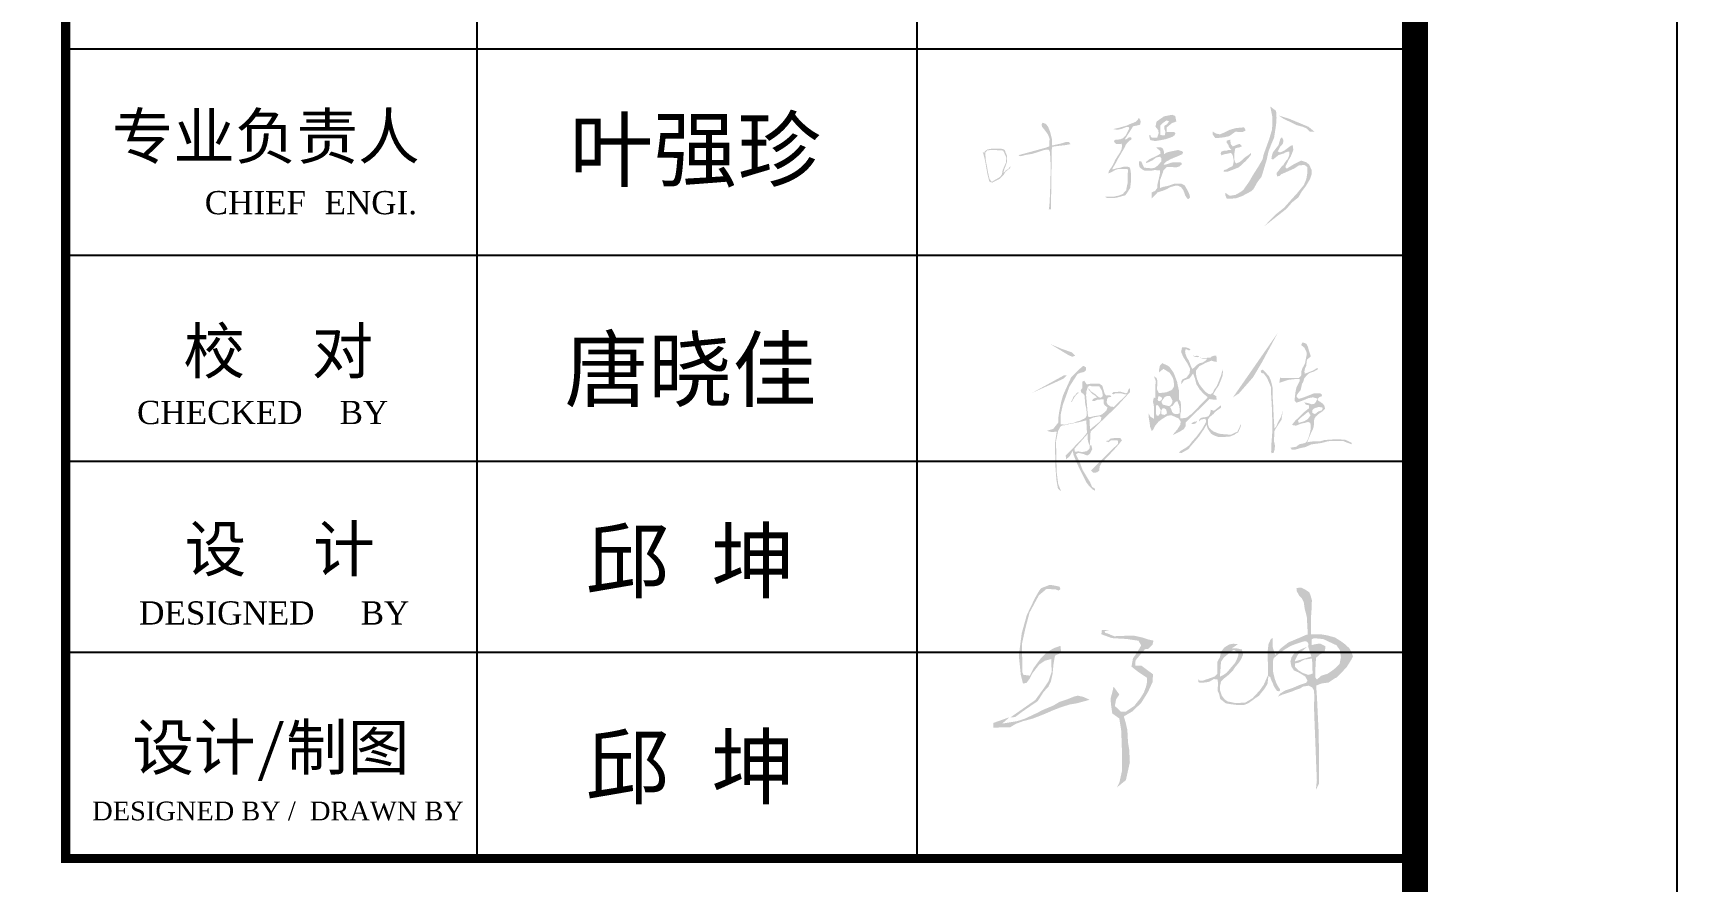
# Model space of a CAD drawing. Extents: x 962303 to 1579583, y -174742 to 224716.
# Drawn here: x 1414024 to 1423433, y -164479 to -159623 of the extents above; entities that cross this region are included whole.
import ezdxf

# ---------------------------------------------------------------- set-up
doc = ezdxf.new("R2010")
doc.units = 0
doc.header["$LTSCALE"] = 1000
doc.header["$MEASUREMENT"] = 0
for name, color, linetype in [('HATCH', 254, 'Continuous'), ('PUB_TEXT', 7, 'Continuous'), ('PUB_TITLE', 4, 'Continuous'), ('外框线', 255, 'Continuous')]:
    doc.layers.add(name, color=color, linetype=linetype)
doc.styles.add('GHF', font='times.ttf')
doc.styles.add('STYLE1', font='simhei.ttf', dxfattribs={"width": 0.8})

# ---------------------------------------------------------------- blocks, each defined once
blk = doc.blocks.new('A$C5F901649')
at = {"layer": 'HATCH'}
h = blk.add_hatch(color=256, dxfattribs=at)
h.paths.add_polyline_path([(421.5, 599.3), (438.2, 603.2), (409.1, 603.3), (407.1, 586.9), (441.2, 574.4), (451.3, 572.1), (501.2, 569.3), (546.7, 562.7), (556.9, 545.1), (541.5, 518), (526.2, 496.8), (520.4, 465.2), (547.4, 443.9), (579.1, 422.8), (579.3, 407.5), (575.3, 389.5), (566.7, 366.8), (553.9, 346.1), (531, 317.2), (508.8, 302.1), (499.5, 295.7), (480.3, 295.5), (458.1, 316.9), (462.4, 341.8), (474.7, 360.2), (453.1, 389.7), (450.3, 377.4), (441.5, 342.9), (444.1, 317.7), (448.2, 288.6), (474.6, 269.8), (482, 223.5), (484.5, 150.1), (485.1, 73.6), (475.4, 30), (466.5, 10.8), (499.5, 37.5), (506.7, 70), (514.4, 104.7), (512, 152.2), (507.4, 179.1), (505, 226.6), (499, 252.6), (491.7, 277.7), (522.7, 295.5), (556.9, 327.9), (582.5, 369.1), (600.7, 408.6), (601, 436.7), (582.9, 450.1), (572.1, 458.1), (558, 468.5), (535.3, 468.9), (535.7, 488.7), (547.5, 502.6), (561.8, 519.4), (571.5, 530.7), (583.5, 532.2), (600, 548.5), (603.2, 563.1), (583.1, 567.5), (561.2, 574.7), (532, 581.2), (495.6, 581.1), (455.2, 579.5), (431.6, 589.4), (422.3, 592.4), (418.9, 596.9)])
h.paths.add_polyline_path([(33.5, 250.4), (61.2, 274.6), (0, 252.7), (0.9, 234.7), (22, 235.8), (62.4, 235.9), (85.2, 249.6), (110, 258.9), (149.9, 269.7), (188.8, 284.8), (224.9, 300.4), (254, 311.7), (289, 322.7), (314.7, 326.9), (352.5, 337.2), (362.9, 340.1), (339.7, 350.9), (318.1, 355.7), (303.5, 352), (281.7, 343.1), (248.6, 331.7), (226.9, 318.7), (189.9, 303.3), (159.9, 288.2), (135.7, 276.8), (117, 268.2), (89.4, 259.5)])
h.paths.add_polyline_path([(245.9, 751.5), (235.5, 756), (200.5, 757.7), (171.9, 733.6), (157.6, 707.4), (136.6, 668.2), (121.6, 611.7), (107.7, 548.9), (108.9, 504.7), (109.9, 443.4), (113.9, 434), (137.7, 431.1), (152.8, 460.7), (180.8, 498.5), (202.5, 519.3), (227.8, 534.4), (253.1, 543.4), (255.8, 517.2), (232.6, 506.5), (227.3, 477.1), (223.2, 436.5), (217.3, 409.8), (208, 389.9), (190.2, 370.6), (167.8, 335.4), (108.7, 294.8), (82.3, 275), (65, 274), (107, 303.4), (158.1, 339.1), (190.5, 383.7), (208.1, 410.1), (219.7, 444.7), (218.8, 493.8), (194.9, 487.4), (173, 472.7), (159.4, 455.2), (146.5, 438.7), (138, 420.8), (125.5, 404), (112.1, 401.1), (103.8, 434.2), (96.3, 506.3), (107.3, 591), (126.3, 659.1), (156.9, 722.9), (172.5, 750.1), (180.3, 760.5), (201.9, 768.8), (213.3, 773.2), (231.4, 770.3), (250.2, 766.1), (253, 756.4)])
h = blk.add_hatch(color=256, dxfattribs=at)
h.paths.add_polyline_path([(1186.4, 493.5), (1199.1, 496), (1200.6, 488.6), (1201.2, 471.4), (1202.4, 439.2), (1194.9, 436.3), (1185.8, 433.9), (1165, 441.4), (1148.2, 451.8), (1136, 464.5), (1136, 476.7), (1152, 480.9), (1161.7, 486.3), (1172.1, 492)], flags=16)
h.paths.add_polyline_path([(1043.9, 566.7), (1051.7, 573.4), (1052.1, 557.1), (1052.1, 539.2), (1058.7, 517.7), (1061.5, 509), (1081.8, 533.3), (1111.5, 556.3), (1157.6, 575.7), (1175.5, 583.8), (1184.4, 586.1), (1180.5, 653.5), (1173.1, 680.9), (1169.1, 707.6), (1161.7, 723), (1151, 733.7), (1143, 749.1), (1141.7, 761.1), (1159.1, 763), (1173.8, 755.7), (1190.5, 744.4), (1194.5, 733.7), (1199.8, 715), (1199.2, 701), (1198.5, 680.3), (1196.5, 653.5), (1196.5, 626.8), (1196.5, 611.5), (1196.5, 592.7), (1196.5, 586.1), (1213.2, 586.1), (1234.6, 586.7), (1258, 582.7), (1286.7, 574.7), (1308.1, 561.4), (1326.2, 548), (1340.9, 534), (1350.3, 516.6), (1354.3, 502.6), (1344.2, 484.5), (1331.5, 464.5), (1311.5, 442.4), (1292.8, 423.7), (1287.4, 421.7), (1262, 405), (1236.6, 401.7), (1215.9, 393.7), (1219.1, 344.3), (1225.7, 206.6), (1226.6, 23.8), (1214.6, 0), (1218.4, 37.3), (1216.1, 89.9), (1213.1, 169.2), (1208.5, 286.5), (1207.7, 320.9), (1209.2, 353.7), (1207, 376.5), (1200.9, 386.4), (1187.9, 393.3), (1173.4, 391), (1165.6, 389.8), (1156.6, 383.4), (1138.3, 377.3), (1126.9, 371.9), (1089.5, 359.8), (1071.9, 352.1), (1080.3, 363.6), (1098.6, 375), (1127.6, 384.9), (1150.5, 394.8), (1178, 404), (1183.3, 412.3), (1174.2, 428.4), (1158.9, 437.5), (1149.4, 443), (1132, 450.9), (1122.9, 464.4), (1118.9, 483.8), (1122.5, 498.8), (1129.2, 509.9), (1139.9, 521), (1151, 526.2), (1162.9, 532.1), (1172.8, 536.1), (1182.7, 540), (1187.1, 546.7), (1185.1, 554.7), (1179.2, 559.8), (1168.9, 559.8), (1150.6, 554.3), (1136.8, 549.5), (1118.9, 542.4), (1098.3, 530.1), (1084.5, 520.6), (1075, 513.1), (1067.8, 507.2), (1062.4, 502.6), (1058.9, 499.7), (1054.8, 494.5), (1052.8, 480.2), (1052.8, 468.4), (1053.2, 448.2), (1055.2, 438.3), (1059.9, 419.3), (1065.1, 405), (1071.8, 392), (1075.4, 385.6), (1078.5, 382.9), (1080.1, 375.3), (1077.7, 372.6), (1073.8, 372.6), (1068.6, 373), (1064.3, 379.3), (1056.8, 390.8), (1052.4, 402.3), (1045.3, 417.7), (1043.3, 425.2), (1039.3, 427.6), (1035.9, 429.6), (1033.4, 406.2), (1032.8, 400.6), (1026.7, 390.4), (1024.3, 386.4), (1020.4, 380), (1009.2, 366.6), (1000.9, 355.5), (985.9, 345.7), (964.1, 329.4), (953.8, 324.3), (943.1, 320.3), (922.9, 319.9), (908.2, 321.9), (891.6, 323.9), (875.7, 326.7), (866.6, 333.8), (854.5, 343.3), (850.8, 360.7), (844.8, 373.8), (845.6, 389.2), (845.6, 400.3), (845.6, 408.2), (844.4, 416.5), (830.6, 418.1), (820.7, 412.5), (813.1, 408.2), (801.9, 405.8), (796.7, 405.3), (781.1, 405), (776.8, 405), (772.2, 407), (771.6, 414.8), (773.4, 418.5), (774.8, 413.9), (777.7, 412.2), (782.9, 411.9), (790.6, 412.5), (799, 415.9), (805.9, 417.6), (816.3, 421.7), (826.3, 425.1), (833.8, 428), (843.9, 438.1), (843.9, 460.5), (843.9, 483.5), (853.5, 500.6), (857.3, 520.7), (869.9, 537), (889.2, 548.9), (902.6, 551.1), (921.2, 550.4), (912.3, 543), (897.4, 534), (916, 534), (936.1, 529.6), (940.5, 514), (940.5, 508.8), (932.3, 491.7), (929.4, 486.5), (920.5, 474.6), (909.3, 461.2), (901.9, 449.3), (888.5, 436), (869.9, 421.1), (858, 410), (853.5, 391.4), (854.3, 374.3), (861, 355), (872.1, 340.9), (881.8, 334.2), (910, 328.2), (948, 329), (976.2, 346.1), (1003.7, 375.8), (1018.6, 397.3), (1034.2, 432.3), (1034.2, 459), (1034.2, 477.6), (1032.7, 504.3), (1033.5, 526.6), (1036.4, 549.6)])
h.paths.add_polyline_path([(1215.3, 498.9), (1222.9, 504.7), (1230, 511.4), (1245.6, 518.1), (1248.5, 524.9), (1249.8, 532), (1249.8, 542.1), (1232.9, 550.9), (1223.7, 551.3), (1209.4, 548.8), (1199, 546.3), (1198.5, 568), (1208.3, 572.1), (1242.5, 568.8), (1272.5, 554.7), (1292.2, 545.5), (1304.9, 527.5), (1309, 501), (1303.8, 474.9), (1288.7, 459.9), (1274.9, 448.9), (1259.2, 438.5), (1234.4, 430.4), (1218.6, 416.2), (1212.7, 424.7), (1212.9, 456.9)], flags=16)
h.paths.add_polyline_path([(853.3, 427), (854.6, 441.7), (857.6, 483.1), (868.4, 499.2), (882.5, 511), (890.7, 519.2), (902.9, 527.1), (906.2, 528.4), (922.9, 518.6), (922.9, 508.4), (917, 492), (909.5, 477.9), (898.6, 465.4), (879.2, 442.4), (868.1, 434.5)], flags=16)
edge = h.paths.add_edge_path(flags=16)
edge.add_line((1136, 484.8), (1197.7, 503))
edge.add_line((1197.7, 503), (1184.9, 543.4))
edge.add_line((1136, 488.8), (1136, 484.8))
edge.add_line((1145.3, 507.3), (1136, 488.8))
edge.add_line((1152.8, 517.1), (1145.3, 507.3))
edge.add_line((1166.1, 526.4), (1152.8, 517.1))
edge.add_line((1182, 539.7), (1166.1, 526.4))

msp = doc.modelspace()

# ---------------------------------------------------------------- hatches: boundary and pattern name
at = {"layer": 'HATCH'}
h = msp.add_hatch(color=256, dxfattribs=at)
h.paths.add_polyline_path([(1420218.8, -160175.5), (1420222.6, -160176.2), (1420240, -160175.7), (1420256.4, -160171.5), (1420277.7, -160163.1), (1420286.8, -160160.5), (1420294.3, -160160.5), (1420298.1, -160169.9), (1420291.3, -160183.6), (1420286, -160193.6), (1420277.5, -160211.1), (1420269.6, -160219), (1420260.1, -160226.4), (1420247.4, -160231.7), (1420235.2, -160233.2), (1420214.6, -160235.3), (1420210.9, -160246.4), (1420224.1, -160259.6), (1420255.3, -160257.5), (1420256.2, -160270.8), (1420254.8, -160287.6), (1420244.8, -160308.2), (1420232.1, -160327.2), (1420217.8, -160349.9), (1420207.8, -160372.6), (1420195.1, -160393.8), (1420181.9, -160411.7), (1420178.2, -160427.6), (1420198.2, -160419.1), (1420218.3, -160407), (1420233.1, -160402.7), (1420265.9, -160402.7), (1420272.8, -160402.2), (1420287, -160402.2), (1420291.6, -160409.1), (1420289.6, -160427.1), (1420289.6, -160462.3), (1420289.6, -160479.5), (1420284.9, -160498.8), (1420280.3, -160524.7), (1420260.3, -160545.3), (1420240.4, -160553.3), (1420209.8, -160560.6), (1420188.5, -160560.6), (1420159.9, -160560.6), (1420171.9, -160568.6), (1420197.1, -160568.6), (1420223.7, -160566.6), (1420274.9, -160552.6), (1420286.2, -160538), (1420294.2, -160525.4), (1420303.5, -160510.8), (1420307.5, -160476.9), (1420307.5, -160427.1), (1420306.2, -160413.8), (1420303.5, -160399.8), (1420298.9, -160390.5), (1420276.9, -160387.9), (1420267, -160388.5), (1420244.4, -160395.2), (1420226.4, -160397.8), (1420214.4, -160401.8), (1420199.8, -160404.5), (1420206.5, -160391.8), (1420217.1, -160374.6), (1420233.7, -160343.3), (1420262.3, -160294.8), (1420271.6, -160278.2), (1420279.6, -160260.9), (1420285.6, -160254.3), (1420299.5, -160239.7), (1420308.2, -160235), (1420311.5, -160229.1), (1420308.2, -160219.8), (1420296.2, -160219.8), (1420289.6, -160226.4), (1420276.9, -160233.7), (1420274.2, -160229.1), (1420291.7, -160202.7), (1420312.8, -160169.6), (1420319.8, -160157.3), (1420341.3, -160153), (1420356.9, -160149.2), (1420361.2, -160146), (1420363.4, -160130.4), (1420360.1, -160118.6), (1420352.6, -160109.5), (1420347.2, -160120.2), (1420333.8, -160132), (1420324.1, -160136.3), (1420306.4, -160142.8), (1420287.6, -160151.9), (1420263.4, -160158.9), (1420240.5, -160165.5), (1420207.7, -160173.2), (1420208.8, -160173.7), (1420210.2, -160174), (1420211.5, -160174.4), (1420214.6, -160175), (1420215.6, -160175)])
h.paths.add_polyline_path([(1419665.1, -160322.9), (1419669.1, -160321.3), (1419760.5, -160296.3), (1419819.4, -160280.1), (1419841.1, -160272.1), (1419841.1, -160254.2), (1419842, -160229.1), (1419834.9, -160209.4), (1419828.6, -160197.8), (1419816.9, -160182.6), (1419807.8, -160170.6), (1419799, -160160.2), (1419796.3, -160145.9), (1419802.6, -160136.9), (1419821.4, -160144.1), (1419833.1, -160159.3), (1419844.7, -160187.1), (1419849.2, -160205), (1419855.3, -160229.4), (1419855.3, -160259.6), (1419855.5, -160267.6), (1419891.3, -160259.6), (1419912.2, -160254.9), (1419932.5, -160247.9), (1419954, -160247.9), (1419961.2, -160259.6), (1419935.2, -160264.9), (1419885.9, -160270.3), (1419857.3, -160274.8), (1419854.6, -160292.7), (1419850.1, -160632.8), (1419837.5, -160632.8), (1419841.1, -160611.4), (1419845.1, -160534.4), (1419846.9, -160457.9), (1419849.2, -160390.1), (1419846.3, -160342.9), (1419845.4, -160323.9), (1419843.3, -160301.3), (1419837.5, -160292.1), (1419825.2, -160290.7), (1419808.9, -160293.6), (1419794.1, -160298.6), (1419769.2, -160307.2), (1419739.8, -160315.9), (1419707, -160321), (1419677.8, -160328.5), (1419668.9, -160326.7), (1419665.6, -160324.1)])
h.paths.add_polyline_path([(1421156.9, -160248.8), (1421162.5, -160230), (1421172, -160219.6), (1421179.5, -160235.6), (1421178.6, -160255.4), (1421160.7, -160276.1), (1421147.5, -160301.5), (1421161.6, -160307.2), (1421186.1, -160295.9), (1421221.9, -160269.5), (1421233.2, -160264.8), (1421237, -160292.1), (1421230.4, -160310.9), (1421222.9, -160328.8), (1421207.8, -160354.3), (1421190.8, -160391), (1421200.2, -160399.5), (1421237.9, -160375.9), (1421282.2, -160353.3), (1421312.4, -160363.7), (1421328.4, -160377.8), (1421341.6, -160407.9), (1421341.6, -160433.4), (1421332.2, -160460.7), (1421307.7, -160501.2), (1421285.1, -160531.3), (1421265.3, -160565.2), (1421230.4, -160592.5), (1421196.5, -160631.1), (1421156.9, -160662.2), (1421125.6, -160686.8), (1421068.3, -160731.9), (1421132.4, -160665), (1421183.3, -160624.5), (1421230.4, -160571.8), (1421258.7, -160540.7), (1421297.3, -160493.6), (1421311.4, -160459.7), (1421317.1, -160424.9), (1421316.2, -160390), (1421301.1, -160378.7), (1421268.1, -160381.6), (1421243.6, -160398.5), (1421226.6, -160406.1), (1421184.2, -160424.9), (1421166.1, -160432.9), (1421159.7, -160440.9), (1421144.6, -160444.7), (1421141.4, -160431.6), (1421141.4, -160424.9), (1421154.1, -160408.9), (1421168.2, -160390), (1421180.4, -160378.7), (1421189.9, -160362.7), (1421205.9, -160343), (1421213.4, -160323.2), (1421213.4, -160303.4), (1421203.1, -160303.4), (1421190.8, -160307.2), (1421185.2, -160311.9), (1421152.2, -160322.2), (1421131.4, -160339.2), (1421120.9, -160347.8), (1421111.6, -160344.8), (1421114.5, -160324.1), (1421121.1, -160305.3), (1421138, -160283.6), (1421151.4, -160266.6)])
h.paths.add_polyline_path([(1421182.5, -160115.5), (1421153.6, -160095.9), (1421180.2, -160104), (1421213, -160114), (1421261.1, -160134), (1421324.1, -160160.3), (1421358.2, -160188.3), (1421331.6, -160188.3), (1421313.1, -160169.8), (1421292.3, -160160.6), (1421254.1, -160150.2), (1421225.2, -160135.2)])
h.paths.add_polyline_path([(1421138.5, -160069.3), (1421105, -160043.9), (1421117.7, -160106.3), (1421117.7, -160142.1), (1421114.3, -160179.1), (1421098.1, -160233.4), (1421084.2, -160271.5), (1421067.4, -160317.8), (1421061.1, -160346.6), (1421036.8, -160388.2), (1421004.4, -160439), (1420984.8, -160473.6), (1420951.3, -160521), (1420935.1, -160533.7), (1420906.2, -160549.9), (1420872.7, -160555.6), (1420847.2, -160537.2), (1420847.2, -160551), (1420856.5, -160571.8), (1420878.4, -160571.8), (1420909.7, -160569.5), (1420944.3, -160556.8), (1420996.4, -160529.1), (1421007.9, -160518.7), (1421032.2, -160475.9), (1421055.3, -160445.9), (1421085.4, -160346.6), (1421094.6, -160302.7), (1421112, -160257.6), (1421127, -160223), (1421133.9, -160177.9), (1421138.5, -160146.7), (1421140.9, -160109.8)])
h.paths.add_polyline_path([(1420881.6, -160292.2), (1420868.3, -160275.9), (1420865.2, -160263.6), (1420855, -160251.4), (1420855, -160240.1), (1420875.5, -160234), (1420879.5, -160259.5), (1420889.8, -160272.8), (1420910.2, -160264.6), (1420930.6, -160257.5), (1420942.9, -160271.8), (1420928.6, -160277.9), (1420913.3, -160281), (1420904.1, -160285), (1420900, -160310.6), (1420899, -160345.3), (1420903, -160361.6), (1420909.2, -160368.8), (1420913.3, -160368.8), (1420931.7, -160361.6), (1420955.2, -160339.2), (1420985.8, -160317.7), (1420994, -160310.6), (1420994, -160321.8), (1420982.7, -160336.1), (1420964.4, -160356.5), (1420937.8, -160381), (1420925.5, -160392.4), (1420903, -160401.4), (1420862.2, -160416.8), (1420853, -160416.8), (1420837.7, -160416.8), (1420840.7, -160407.6), (1420856, -160403.5), (1420870.4, -160394.3), (1420888.7, -160386.1), (1420893.9, -160372.9), (1420895.9, -160352.4), (1420889.8, -160322.8), (1420880.6, -160309.6), (1420867.3, -160312.6), (1420859.3, -160314.5), (1420840.7, -160317.7), (1420825.4, -160323.8), (1420820.9, -160312.6), (1420825.4, -160302.4), (1420840.7, -160297.3), (1420854, -160297.3), (1420867.3, -160292.2)])
h.paths.add_polyline_path([(1420884.7, -160203.4), (1420870.4, -160213.6), (1420838.7, -160220.7), (1420800.9, -160224.8), (1420790.6, -160224.8), (1420776.3, -160205.4), (1420775.3, -160187), (1420794.7, -160199.3), (1420817.2, -160203.4), (1420846.8, -160191.1), (1420872.4, -160177.8), (1420908.2, -160167.6), (1420955.2, -160163.5), (1420964.4, -160180.9), (1420946.2, -160190.5), (1420928.6, -160190.5), (1420906.1, -160188)])
h.paths.add_polyline_path([(1420393, -160362.2), (1420396.8, -160368.1), (1420431.1, -160352.4), (1420452.9, -160335.5), (1420474.6, -160331.5), (1420481.1, -160340.3), (1420481.1, -160358.8), (1420461.7, -160382.1), (1420443.2, -160395), (1420425.5, -160398.2), (1420382.8, -160394.2), (1420374, -160374.9), (1420366.7, -160358), (1420353, -160358), (1420353, -160373.3), (1420357.9, -160392.6), (1420373.2, -160404.7), (1420386.9, -160411.9), (1420423.1, -160411.9), (1420444, -160407.9), (1420473.8, -160410.3), (1420473.8, -160426.4), (1420472.2, -160436.1), (1420468.2, -160453), (1420458.5, -160494), (1420458.5, -160510.1), (1420446.4, -160527), (1420426.3, -160536.6), (1420426.3, -160554.3), (1420426.3, -160570.4), (1420442.4, -160555.1), (1420460.1, -160535.8), (1420488.3, -160527), (1420512.5, -160517.3), (1420533.4, -160505.3), (1420561.6, -160498), (1420577.7, -160498), (1420593.8, -160505.3), (1420608.3, -160524.6), (1420617.1, -160550.3), (1420623.6, -160562.4), (1420634.1, -160575.2), (1420645.1, -160566.3), (1420644.5, -160553.5), (1420637.3, -160535.8), (1420627.6, -160517.3), (1420619.6, -160502), (1420613.1, -160494.8), (1420595.4, -160485.9), (1420576.1, -160485.9), (1420555.9, -160485.9), (1420522.1, -160498), (1420490.7, -160504.4), (1420474.6, -160510.9), (1420474.6, -160486.7), (1420474.6, -160465), (1420489.1, -160425.6), (1420494.8, -160407.9), (1420512.5, -160391), (1420526.2, -160390.2), (1420557.6, -160391.8), (1420570.4, -160391.8), (1420585.7, -160387), (1420598.6, -160374.9), (1420598.6, -160367.7), (1420588.2, -160362.8), (1420575.3, -160362.8), (1420557.6, -160362.8), (1420536.6, -160366.1), (1420518.1, -160373.3), (1420498.8, -160378.1), (1420494.8, -160374.1), (1420510.1, -160359.6), (1420535.8, -160345.1), (1420580.9, -160326.6), (1420601.8, -160317), (1420606.7, -160306.5), (1420600.2, -160300.1), (1420579.3, -160293.6), (1420576.1, -160293.6), (1420530.2, -160302.5), (1420509.3, -160308.9), (1420497.2, -160317), (1420497.2, -160303.3), (1420491.5, -160287.2), (1420481.9, -160278.4), (1420467.4, -160277.5), (1420451.3, -160277.5), (1420465.8, -160290.4), (1420475.1, -160298.7), (1420477, -160313.8), (1420465.8, -160321), (1420441.6, -160333.1), (1420415, -160345.1), (1420397.3, -160358.8)])
h.paths.add_polyline_path([(1420525.4, -160128.9), (1420511.3, -160123.9), (1420488, -160140.1), (1420476.7, -160152.1), (1420476.7, -160166.2), (1420476.7, -160187.4), (1420476.7, -160206.4), (1420489.4, -160209.9), (1420501.4, -160209.2), (1420505.7, -160188.1), (1420499.3, -160174), (1420499.3, -160154.9), (1420515.5, -160144.4)], flags=16)
h.paths.add_polyline_path([(1420447.8, -160223.3), (1420457.8, -160222.1), (1420466.6, -160195.8), (1420463.3, -160178.2), (1420447.9, -160159.5), (1420454.5, -160129.9), (1420497.4, -160100.3), (1420543.5, -160091.5), (1420561.1, -160098.1), (1420567.7, -160129.9), (1420541.3, -160139.8), (1420512.7, -160163.9), (1420512.7, -160189.2), (1420554.5, -160189.2), (1420562.2, -160198), (1420556.7, -160208.9), (1420545.7, -160217.7), (1420502.9, -160232), (1420467.7, -160238.6), (1420445.7, -160241.9), (1420418.3, -160236.4), (1420412.8, -160216.6), (1420412.8, -160207.8), (1420421, -160208.5), (1420421, -160217), (1420428.7, -160223.3)])
h.paths.add_polyline_path([(1419459.1, -160303.6), (1419462.8, -160313.4), (1419470.8, -160344.7), (1419475.4, -160367.4), (1419479.9, -160394.1), (1419486.5, -160430.9), (1419497.1, -160473.2), (1419503.6, -160476.7), (1419514.7, -160479.7), (1419557.1, -160457.6), (1419579.8, -160434.9), (1419588.9, -160418.8), (1419613.6, -160399.1), (1419621.6, -160386.5), (1419611.3, -160393.8), (1419606.7, -160401), (1419591.2, -160410.4), (1419586, -160417.2), (1419577.6, -160423.3), (1419582.8, -160403.9), (1419591.8, -160380.9), (1419597.7, -160363.4), (1419599.3, -160346.9), (1419598, -160324.5), (1419589.6, -160305.1), (1419586.6, -160295.1), (1419576.6, -160287.6), (1419560.1, -160285.4), (1419535.1, -160285.4), (1419516, -160285), (1419486.8, -160289.6), (1419471.9, -160299.9), (1419469.9, -160306.9), (1419468.2, -160308.6), (1419463.2, -160306.9)])
h.paths.add_polyline_path([(1419485.5, -160295.3), (1419473.7, -160309), (1419477.7, -160357), (1419484.5, -160390.2), (1419490.4, -160423.5), (1419498.2, -160457.8), (1419511, -160475.4), (1419558, -160448), (1419569.7, -160432.3), (1419573.7, -160407.9), (1419593.2, -160363.8), (1419594.2, -160335.4), (1419576.6, -160296.3), (1419512.9, -160292.4)], flags=16)
h = msp.add_hatch(color=256, dxfattribs=at)
h.paths.add_polyline_path([(1421406, -161768.6), (1421384.9, -161763.9), (1421359, -161770.9), (1421345.7, -161782.7), (1421345.7, -161798.3), (1421361.3, -161805.4), (1421380.9, -161789.7), (1421400.5, -161783.5)], flags=16)
h.paths.add_polyline_path([(1421335.5, -161812.4), (1421322.9, -161791.3), (1421276.7, -161828.9), (1421264.2, -161842.2), (1421268.1, -161855.5), (1421299.4, -161846.1), (1421319, -161834.4)], flags=16)
h.paths.add_polyline_path([(1421268.9, -161599.1), (1421219.9, -161598.4), (1421161.1, -161597.5), (1421156.9, -161626.5), (1421185.1, -161616.6), (1421209.1, -161609.1), (1421244.7, -161605), (1421272.9, -161603.3), (1421273.6, -161615), (1421255.5, -161650.5), (1421248.9, -161680.3), (1421243.9, -161729.1), (1421254.7, -161739.9), (1421288.6, -161728.3), (1421325.1, -161713.4), (1421349.9, -161709.3), (1421374, -161715.9), (1421370.8, -161727.3), (1421359, -161745.7), (1421342.5, -161749), (1421322.6, -161742.4), (1421300.2, -161738.2), (1421309.3, -161751.5), (1421325.9, -161754.8), (1421325.9, -161772.2), (1421301.9, -161791.2), (1421276.2, -161816.9), (1421248.9, -161841.7), (1421229, -161867.4), (1421251.4, -161871.5), (1421283.7, -161859.1), (1421301.9, -161855.8), (1421320.9, -161850), (1421335, -161856.6), (1421336.5, -161891), (1421329.8, -161921), (1421322.3, -161945.2), (1421313.9, -161961.9), (1421305.5, -161970.3), (1421270.5, -161978.6), (1421253.8, -161992), (1421220.3, -161997.8), (1421228.7, -162009.5), (1421251.2, -162007.8), (1421272.1, -162001.2), (1421307.2, -161993.7), (1421339.8, -161978.6), (1421395.8, -161971.1), (1421436.7, -161960.3), (1421467.6, -161959.4), (1421524.4, -161959.4), (1421533.6, -161964.4), (1421570.4, -161977.8), (1421570.4, -161969.3), (1421550.7, -161959.6), (1421533, -161951.6), (1421486.3, -161949.4), (1421453.5, -161951), (1421415.9, -161953.7), (1421390.7, -161960.7), (1421356.4, -161961.8), (1421338.6, -161962.3), (1421316.1, -161967.1), (1421323.6, -161948.9), (1421339.1, -161911.4), (1421348.9, -161892.6), (1421353.7, -161876.5), (1421355.8, -161852.4), (1421356.4, -161835.2), (1421364.4, -161820.2), (1421387, -161800.3), (1421405.8, -161788.5), (1421419.2, -161774.6), (1421414.3, -161755.8), (1421405.2, -161745.1), (1421392.3, -161736), (1421378.9, -161727.4), (1421375.7, -161721.5), (1421379.8, -161713.4), (1421385.6, -161707.6), (1421398.1, -161704.3), (1421400.6, -161701), (1421399.2, -161690.8), (1421389.2, -161685.8), (1421357.7, -161685.5), (1421335.6, -161694.1), (1421318.8, -161701), (1421305.8, -161705.7), (1421288.1, -161712.6), (1421275.1, -161715.9), (1421265.4, -161716.4), (1421256.8, -161707.6), (1421256.8, -161697.7), (1421263.8, -161686.1), (1421279.1, -161667.4), (1421286.7, -161633), (1421293.3, -161621.5), (1421298.9, -161602.1), (1421314.5, -161582.3), (1421328.7, -161570.3), (1421352.1, -161562.7), (1421368.5, -161554), (1421376.9, -161549.5), (1421376.9, -161539.8), (1421364.7, -161546.3), (1421352.7, -161554.5), (1421335.2, -161561.6), (1421323.2, -161566.5), (1421303, -161573.6), (1421300.3, -161561), (1421304.7, -161541.4), (1421310.7, -161530), (1421314.9, -161493.4), (1421331.4, -161479.7), (1421337.4, -161474.7), (1421332.8, -161460.5), (1421325.9, -161439.9), (1421319.8, -161417.9), (1421312.2, -161402.8), (1421297.1, -161396.6), (1421287.5, -161396.6), (1421282, -161410.4), (1421299.8, -161424.1), (1421307.4, -161439.2), (1421314.3, -161455), (1421312.9, -161467.3), (1421308.8, -161489.3), (1421304, -161514), (1421297.8, -161527.7), (1421289.5, -161540.8), (1421282, -161564.1), (1421282, -161582), (1421279.9, -161588.1)])
h.paths.add_polyline_path([(1421049.1, -161556.8), (1421062.8, -161550.1), (1421083.3, -161572.5), (1421097.8, -161588.7), (1421109.8, -161616.9), (1421119.2, -161656.9), (1421119.2, -161712.4), (1421122.6, -161765.3), (1421124.3, -161819), (1421126.9, -161851.4), (1421128.6, -161888.1), (1421139.7, -161875.3), (1421150.7, -161848.8), (1421167.8, -161819), (1421177.2, -161780.6), (1421169.5, -161837.3), (1421150.7, -161866), (1421143.8, -161876.7), (1421136.8, -161887.1), (1421128.8, -161902.3), (1421127.2, -161939.8), (1421127.2, -161964), (1421131.9, -161985), (1421130.3, -162008.4), (1421124.1, -162027.1), (1421113.1, -162029.5), (1421110, -162020.9), (1421111.6, -161995.1), (1421111.6, -161975.7), (1421117, -161903.1), (1421115.5, -161790), (1421110, -161694.1), (1421110, -161654.3), (1421099.1, -161627), (1421087.4, -161599.7), (1421076.5, -161584.9), (1421067.9, -161573.2), (1421054.6, -161569.3)])
h.paths.add_polyline_path([(1421058.9, -161506.3), (1421147.9, -161340.3), (1420891.5, -161709.4), (1420926, -161686.8), (1421007.1, -161593.9)])
h.paths.add_polyline_path([(1420706.6, -161838), (1420700.4, -161843.4), (1420696.3, -161847.7), (1420697.3, -161839.3), (1420704.7, -161829.4), (1420713.2, -161825.4), (1420733.5, -161822.9), (1420751.3, -161817.5), (1420760.2, -161803.1), (1420762.7, -161793.7), (1420764.7, -161780.4), (1420783, -161786.3), (1420822.1, -161755.2), (1420824.1, -161768), (1420802.3, -161782.9), (1420786.9, -161795.2), (1420781.5, -161803.1), (1420757.7, -161822.9), (1420747.8, -161836.8), (1420747.8, -161863.5), (1420755.7, -161884.3), (1420778, -161903.6), (1420809.2, -161916.4), (1420827.5, -161919.4), (1420879, -161923.4), (1420902.8, -161912), (1420917.2, -161905.6), (1420930.5, -161876.9), (1420937, -161863.5), (1420937.9, -161856.6), (1420937.9, -161869.4), (1420934, -161882.3), (1420924.4, -161902.9), (1420921.8, -161909.9), (1420910.1, -161915.6), (1420898.6, -161923.9), (1420886.5, -161928.3), (1420877.9, -161933.1), (1420855.3, -161934.7), (1420836.3, -161937.2), (1420821.3, -161937.2), (1420808.9, -161936.6), (1420793, -161931.2), (1420788.4, -161929.6), (1420775.8, -161923.6), (1420767.9, -161918.1), (1420761.5, -161910.5), (1420753.9, -161899.7), (1420747.8, -161890.5), (1420740.2, -161866.3), (1420724.3, -161893.4), (1420697.9, -161932.4), (1420680.6, -161953.1), (1420665.6, -161971), (1420650.9, -161987.3), (1420636.9, -162005.8), (1420596, -162028.7), (1420581.4, -162024.8), (1420594.3, -162014.2), (1420620.6, -161999), (1420641.4, -161983.4), (1420657, -161962.7), (1420683.9, -161932.4), (1420714.2, -161892.1), (1420729.3, -161865.8), (1420736.6, -161851.8), (1420736.6, -161840.1), (1420732.7, -161831.7), (1420709.5, -161836.2)])
h.paths.add_polyline_path([(1420687.2, -161846.5), (1420666, -161849.9), (1420650.7, -161862.7), (1420666, -161862.7), (1420677.9, -161858.4)], flags=17)
h.paths.add_polyline_path([(1420675.6, -161472.3), (1420662, -161470.8), (1420673.2, -161476.6), (1420689.1, -161479.6), (1420699.9, -161476.9), (1420687.5, -161471.1)], flags=17)
h.paths.add_polyline_path([(1420546.8, -161757.1), (1420530.8, -161765), (1420537.2, -161773), (1420543.1, -161792.2), (1420552.6, -161801.7), (1420559.6, -161804.4), (1420573.9, -161804.9), (1420586.2, -161800.2), (1420586.2, -161777.8), (1420585.1, -161764), (1420580.9, -161750.7), (1420576.1, -161737.4), (1420572.3, -161730.5), (1420561.4, -161736.4)], flags=16)
h.paths.add_polyline_path([(1420514, -161800.8), (1420509.2, -161778.7), (1420499.5, -161772.7), (1420487.7, -161772.7), (1420481.4, -161785.1), (1420480.8, -161795.3), (1420480.8, -161802.9), (1420483.5, -161806.5), (1420499.8, -161810.1)], flags=16)
h.paths.add_polyline_path([(1420477.9, -161780.1), (1420463.8, -161756.1), (1420454.4, -161751.4), (1420450.3, -161763.1), (1420450.3, -161780.1), (1420450.3, -161797.7), (1420455, -161814.1), (1420465, -161814.1), (1420475.5, -161801.8)], flags=16)
h.paths.add_polyline_path([(1420483.1, -161738.1), (1420483.4, -161731.2), (1420487.9, -161725.9), (1420490.6, -161721.4), (1420494.4, -161716.3), (1420500.1, -161708.5), (1420510.3, -161702.8), (1420519, -161701), (1420530.4, -161701), (1420537.6, -161712.1), (1420546, -161728.3), (1420543.6, -161740.8), (1420537.3, -161752.5), (1420526.8, -161760), (1420490.6, -161751)], flags=16)
h.paths.add_polyline_path([(1420484, -161724.4), (1420485.2, -161711.2), (1420472.6, -161703.7), (1420464.5, -161704.3), (1420462.1, -161714.8), (1420461.2, -161722.9), (1420463.9, -161729.2), (1420471.4, -161731.5)], flags=16)
h.paths.add_polyline_path([(1420453.6, -161597.8), (1420439.5, -161589.2), (1420450.4, -161617.3), (1420447.3, -161641.5), (1420447.3, -161666.4), (1420447.3, -161694.5), (1420448.1, -161713.2), (1420438.7, -161710.9), (1420433.3, -161735.1), (1420437.2, -161747.6), (1420440.3, -161769.4), (1420440.3, -161798.3), (1420440.3, -161824), (1420440.3, -161832.6), (1420419.2, -161820.1), (1420409.8, -161802.2), (1420409.8, -161826.4), (1420415.3, -161858.4), (1420417.6, -161878.6), (1420427, -161901.3), (1420435.6, -161894.2), (1420444.2, -161874.7), (1420465.3, -161849), (1420484, -161834.9), (1420517.6, -161813.9), (1420540.2, -161812.3), (1420580.8, -161830.3), (1420592.5, -161847.4), (1420590.2, -161866.2), (1420572.2, -161895), (1420558.2, -161909.8), (1420548, -161923.1), (1420552.7, -161923.1), (1420587.8, -161905.2), (1420610.5, -161891.1), (1420620.6, -161874), (1420620.6, -161854.5), (1420756.5, -161718.7), (1420781.4, -161722.6), (1420798.6, -161722.6), (1420795.5, -161702.3), (1420778.3, -161692.2), (1420795.2, -161663.6), (1420810.3, -161642.3), (1420819.7, -161618.9), (1420831.4, -161587.6), (1420834.5, -161564.2), (1420831.4, -161550.2), (1420827.5, -161568.9), (1420823.6, -161583.7), (1420815, -161604.8), (1420807.2, -161625.1), (1420799.4, -161643.8), (1420784.6, -161664.9), (1420776, -161682.8), (1420763.5, -161692.2), (1420751, -161689.1), (1420733, -161676.6), (1420715.9, -161656.3), (1420698.7, -161633.7), (1420686.2, -161604), (1420679.2, -161574.4), (1420680.7, -161555.7), (1420689.3, -161543.2), (1420700.3, -161529.9), (1420715.9, -161522.1), (1420736.9, -161511.2), (1420768.2, -161499.5), (1420787.7, -161505), (1420799.4, -161505), (1420798.6, -161484.7), (1420795.5, -161469.8), (1420785.3, -161469.8), (1420770.5, -161475.3), (1420762.7, -161482.3), (1420754.9, -161482.3), (1420729.9, -161483.9), (1420715.9, -161483.9), (1420700.3, -161482.3), (1420719.8, -161487.8), (1420743.2, -161487), (1420739.3, -161495.6), (1420719, -161509.6), (1420697.9, -161515.1), (1420687.8, -161522.1), (1420669.8, -161539.3), (1420658.9, -161546.3), (1420649.5, -161527.6), (1420644, -161511.2), (1420637.8, -161497.2), (1420626.1, -161478.4), (1420619.8, -161459.7), (1420617.5, -161444.9), (1420621.4, -161433.2), (1420631.9, -161436.7), (1420639.4, -161441), (1420647.9, -161437.9), (1420646.2, -161433), (1420638.6, -161428.5), (1420619.8, -161422.3), (1420600.3, -161422.3), (1420594.9, -161449.6), (1420605, -161473), (1420612, -161486.2), (1420628.4, -161511.2), (1420636.2, -161526), (1420645.6, -161545.5), (1420645.6, -161551.8), (1420643.3, -161572), (1420629.2, -161591.5), (1420626.1, -161595.8), (1420601.1, -161607.2), (1420596.4, -161618.1), (1420596.4, -161633.7), (1420605.8, -161620.4), (1420612, -161611.8), (1420643.3, -161600.9), (1420663.6, -161572.8), (1420674.5, -161602.5), (1420682.3, -161633.7), (1420701, -161664.1), (1420722.9, -161688.3), (1420737.7, -161700.8), (1420747.2, -161708.7), (1420694, -161764), (1420658.1, -161801.4), (1420643.3, -161812.3), (1420630, -161823.2), (1420617.5, -161827.9), (1420604.2, -161828.7), (1420591, -161828.7), (1420591, -161817.8), (1420590.2, -161804.5), (1420594.9, -161788.1), (1420594.9, -161764.7), (1420592.5, -161735.1), (1420583.2, -161721), (1420582.4, -161694.5), (1420582.4, -161669.6), (1420576.1, -161642.3), (1420572.2, -161621.2), (1420564.4, -161600.1), (1420552.7, -161569.7), (1420542.6, -161554.1), (1420526.2, -161533), (1420512.9, -161525.2), (1420486.3, -161513.5), (1420473.1, -161529.1), (1420468.4, -161553.3), (1420468.4, -161566.6), (1420485.6, -161552.5), (1420493.4, -161546.1), (1420523.8, -161565), (1420529.3, -161568.1), (1420547.2, -161597), (1420550.4, -161606.4), (1420553.5, -161626.7), (1420553.5, -161647.7), (1420544.1, -161664.1), (1420537.1, -161668.8), (1420510.5, -161680.5), (1420503.5, -161681.3), (1420475.4, -161684.4), (1420466.8, -161684.4), (1420456.7, -161662.5), (1420459, -161628.2), (1420459, -161614.2)])
h.paths.add_polyline_path([(1420179.7, -161956.7), (1420162.9, -161959.1), (1420180, -161966.7), (1420191.4, -161956.2), (1420223.7, -161955.3), (1420234.1, -161957.2), (1420233.1, -161976.2), (1420184.7, -162021.7), (1420079.3, -162128), (1420091.7, -162140.3), (1420105, -162140.3), (1420113.5, -162138.4), (1420125.9, -162129.9), (1420128.7, -162105.2), (1420140.1, -162084.3), (1420207.5, -162013.2), (1420236.9, -161980), (1420250.2, -161962.9), (1420256.3, -161955.1), (1420246.4, -161941.1), (1420228.4, -161941.1), (1420208.5, -161943), (1420188.5, -161945.8), (1420184.4, -161952)], flags=17)
h.paths.add_polyline_path([(1420059.2, -161919.4), (1419984.2, -162003.7), (1419987.2, -162020.9), (1420006.9, -162018.7), (1420022.7, -162021.7), (1420033, -162021.7), (1420053.6, -162017.4), (1420065.6, -162009.3), (1420072.4, -161998.6), (1420072.4, -161990.5), (1420072.4, -161984.9), (1420067.7, -161977.2), (1420065.2, -161969), (1420061.7, -161959.2), (1420060.9, -161953.2), (1420059.2, -161945.9), (1420059.2, -161936.1)], flags=16)
h.paths.add_polyline_path([(1420131.8, -161846.2), (1420073.6, -161893.4), (1420070.3, -161834.8), (1420093, -161824.5), (1420112.4, -161820.7), (1420128.4, -161817.8), (1420137.9, -161822.6), (1420137, -161835.3)], flags=16)
h.paths.add_polyline_path([(1420062.9, -161820.1), (1420060.3, -161801.1), (1420055.7, -161746.7), (1420051.1, -161696.3), (1420053.1, -161674), (1420061, -161649.1), (1420071.5, -161642.5), (1420083.3, -161645.8), (1420126.5, -161646.5), (1420133.8, -161658.3), (1420142.1, -161672), (1420144.9, -161686.4), (1420145.6, -161698.9), (1420143.6, -161706.1), (1420135.1, -161710.7), (1420126.5, -161710), (1420118, -161704.1), (1420102.3, -161690.4), (1420091.8, -161683.2), (1420081.3, -161676), (1420073.4, -161668.1), (1420066.2, -161657.6), (1420066.2, -161666.8), (1420076, -161677.3), (1420088.1, -161690.1), (1420103.6, -161700.2), (1420114.7, -161710.7), (1420103.6, -161712.6), (1420096.4, -161715.3), (1420088.5, -161721.8), (1420085.9, -161730.3), (1420101.6, -161729.7), (1420113.4, -161723.1), (1420139, -161721.2), (1420150.8, -161721.2), (1420150.8, -161730.3), (1420150.8, -161740.2), (1420154.7, -161750.7), (1420159.3, -161756.5), (1420167.9, -161762.4), (1420173.5, -161766.4), (1420167.9, -161782.8), (1420164.6, -161787.3), (1420151.5, -161799.1), (1420142.9, -161806.3), (1420129.2, -161812.2), (1420097.7, -161816.8), (1420083.9, -161820.1), (1420075.4, -161822.1)], flags=16)
h.paths.add_polyline_path([(1420006.9, -161679.4), (1419999.4, -161682.7), (1419986.6, -161698.4), (1419978.7, -161705), (1419974.6, -161717.8), (1419965.5, -161733.6), (1419968.8, -161736.5), (1419975.4, -161724.9), (1419980.8, -161714.5), (1419984.1, -161707.9), (1419997.8, -161691.8), (1420008.1, -161683.9)], flags=17)
h.paths.add_polyline_path([(1420035.9, -161528.7), (1420025.8, -161536.2), (1420000.4, -161559.2), (1419965.3, -161595.5), (1419936.3, -161659.5), (1419919.1, -161697.6), (1419908.5, -161735.7), (1419897.6, -161790.1), (1419891.5, -161831.3), (1419891.5, -161854.2), (1419877, -161872.4), (1419863.2, -161889.6), (1419826.2, -161901.4), (1419856.4, -161908.6), (1419883, -161905), (1419873.4, -161969.1), (1419874.7, -162093.4), (1419881.1, -162181.4), (1419889.9, -162231.2), (1419908.4, -162247.8), (1419901.6, -162230.2), (1419891.8, -162206.8), (1419883, -162140.3), (1419881.1, -162068), (1419879.1, -161961.4), (1419890.8, -161901.8), (1419904.5, -161876.4), (1419918.2, -161868.6), (1419930.9, -161868.6), (1419954.4, -161862.7), (1419978.9, -161857.8), (1420017, -161850), (1420052.2, -161841.2), (1420056.1, -161912.6), (1420027.8, -161946.8), (1419934.9, -162041.6), (1419935.8, -162066), (1419958.3, -162044.5), (1419975, -162015.2), (1419978.9, -162037.7), (1420000.4, -162090.5), (1420023.9, -162138.4), (1420052.2, -162196), (1420068.9, -162217.5), (1420088.4, -162237.1), (1420102.1, -162243.9), (1420102.1, -162232.2), (1420085.5, -162222.4), (1420073.8, -162195.1), (1420030.7, -162123.7), (1420014.1, -162079.7), (1419992.6, -162036.7), (1420005.3, -162026.9), (1420027.8, -162031.8), (1420036.8, -162033.8), (1420057.1, -162042.6), (1420071.8, -162033.8), (1420077.7, -162023), (1420086.5, -162005.4), (1420081.6, -161984.9), (1420072.8, -161984.9), (1420076.7, -161905.7), (1420227.3, -161761), (1420301.9, -161679.2), (1420303.2, -161663.6), (1420298.3, -161655.9), (1420292, -161667.9), (1420288.4, -161681.2), (1420280.7, -161685.5), (1420276.5, -161685.5), (1420251.1, -161677.7), (1420234.9, -161677.7), (1420216.5, -161678.4), (1420208, -161678.7), (1420198.2, -161687.6), (1420206.7, -161692.5), (1420220.8, -161685.5), (1420239.8, -161686.2), (1420251.1, -161686.6), (1420269.4, -161691.1), (1420283.5, -161692.5), (1420210.2, -161764.4), (1420191.2, -161761.5), (1420175, -161751), (1420168.6, -161736.2), (1420172.1, -161717.2), (1420177.1, -161709.4), (1420188.3, -161707.3), (1420197, -161705.7), (1420189.1, -161697.4), (1420170, -161698.8), (1420165.1, -161697.4), (1420158, -161689), (1420151.7, -161668.6), (1420143.9, -161642.5), (1420126.3, -161630.5), (1420104.5, -161630.5), (1420084, -161630.5), (1420069.2, -161632.6), (1420055.8, -161635.4), (1420047.4, -161624.9), (1420040.3, -161613.6), (1420029.9, -161620.1), (1420029.7, -161633.3), (1420029.7, -161655.9), (1420020.6, -161667.9), (1420022.7, -161680.5), (1420035.4, -161689.7), (1420043.1, -161700.3), (1420043.8, -161718.6), (1420044.5, -161736.9), (1420046.7, -161749.6), (1420051.6, -161772.1), (1420053.7, -161789), (1420055.1, -161810.9), (1420050.9, -161822.1), (1420041.7, -161830.6), (1420015.6, -161843.3), (1419996.6, -161848.2), (1419983.2, -161854.5), (1419948, -161860.9), (1419930.3, -161865.8), (1419905, -161863), (1419905, -161811.6), (1419917.6, -161753.8), (1419955.7, -161648.1), (1420002.2, -161575.7), (1420019.1, -161568.6), (1420038.6, -161564.2), (1420050.1, -161554.4), (1420050.1, -161537.6)])
h.paths.add_polyline_path([(1419923.3, -161601.7), (1419740.3, -161684.7), (1419926.1, -161582.5), (1419940.6, -161582.5)])
h.paths.add_polyline_path([(1419944.6, -161464), (1419845.9, -161404.5), (1419918.4, -161434.2), (1419968.4, -161450.9), (1419988.6, -161471.1), (1419970.8, -161477)])

# ---------------------------------------------------------------- linework, layer by layer
at = {"layer": 'PUB_TITLE', "color": 4}
for p, q in [((1416563.6, -154903.5), (1416563.6, -164349.6)), ((1419083, -154903.5), (1419083, -164349.6)), ((1414211.3, -159713.8), (1421972.8, -159713.8)), ((1414211.3, -160894.6), (1421972.8, -160894.6)), ((1414211.3, -162075.3), (1421972.8, -162075.3)), ((1414211.3, -163168.8), (1421972.8, -163168.8))]:
    msp.add_line(p, q, dxfattribs=at)
at = {"layer": 'PUB_TITLE'}
msp.add_lwpolyline([(1334333.3, -174741.9), (1423433.3, -174741.9), (1423433.3, -111741.9), (1334333.3, -111741.9)], close=True, dxfattribs=at)
at = {"layer": 'PUB_TITLE', "const_width": 150}
msp.add_lwpolyline([(1338083.3, -173241.9), (1421933.3, -173241.9), (1421933.3, -113241.9), (1338083.3, -113241.9)], close=True, dxfattribs=at)
at = {"layer": 'PUB_TITLE', "color": 4, "const_width": 52.2}
msp.add_lwpolyline([(1414211.3, -164349.6), (1421972.8, -164349.6), (1421972.8, -154903.5), (1414211.3, -154903.5)], close=True, dxfattribs=at)

# ---------------------------------------------------------------- block references
at = {"layer": '外框线', "xscale": 1.52, "yscale": 1.52, "zscale": 1.52}
msp.add_blockref('A$C5F901649', (1419519.7, -163957.9), dxfattribs=at)

# ---------------------------------------------------------------- texts
at = {"layer": 'PUB_TEXT'}
for s, height, style, p in [('专业负责人', 258.31, 'STYLE1', (1414475.4, -160344)), ('叶强珍', 352, 'STYLE1', (1417094.1, -160465.8)), ('CHIEF', 132.84, 'GHF', (1415007.3, -160660.9)), ('ENGI.', 132.84, 'GHF', (1415692.9, -160660.9)), ('校', 258.3, 'STYLE1', (1414885.2, -161573.4)), ('对', 258.3, 'STYLE1', (1415620, -161573.4)), ('唐晓佳', 352, 'STYLE1', (1417066.6, -161726.1)), ('CHECKED', 132.84, 'GHF', (1414619.8, -161862.2)), ('BY', 132.84, 'GHF', (1415779, -161862.2)), ('设', 258.3, 'STYLE1', (1414893, -162706.2)), ('计', 258.3, 'STYLE1', (1415627.8, -162706.2)), ('邱 坤', 352, 'STYLE1', (1417186.9, -162821.2)), ('DESIGNED', 132.84, 'GHF', (1414632.1, -163010)), ('BY', 132.84, 'GHF', (1415899.6, -163010)), ('设计/制图', 258.31, 'STYLE1', (1414593.4, -163842.3)), ('邱 坤', 352, 'STYLE1', (1417186.9, -164000.6))]:
    msp.add_text(s, height=height, dxfattribs=dict(at, style=style)).set_placement(p)
at = {"layer": 'PUB_TEXT', "insert": (1414363.5, -164023.7), "char_height": 107.603, "width": 3392.138, "attachment_point": 1, "style": 'GHF'}
msp.add_mtext('DESIGNED BY /  DRAWN BY', dxfattribs=at)

doc.saveas('drawing.dxf')
